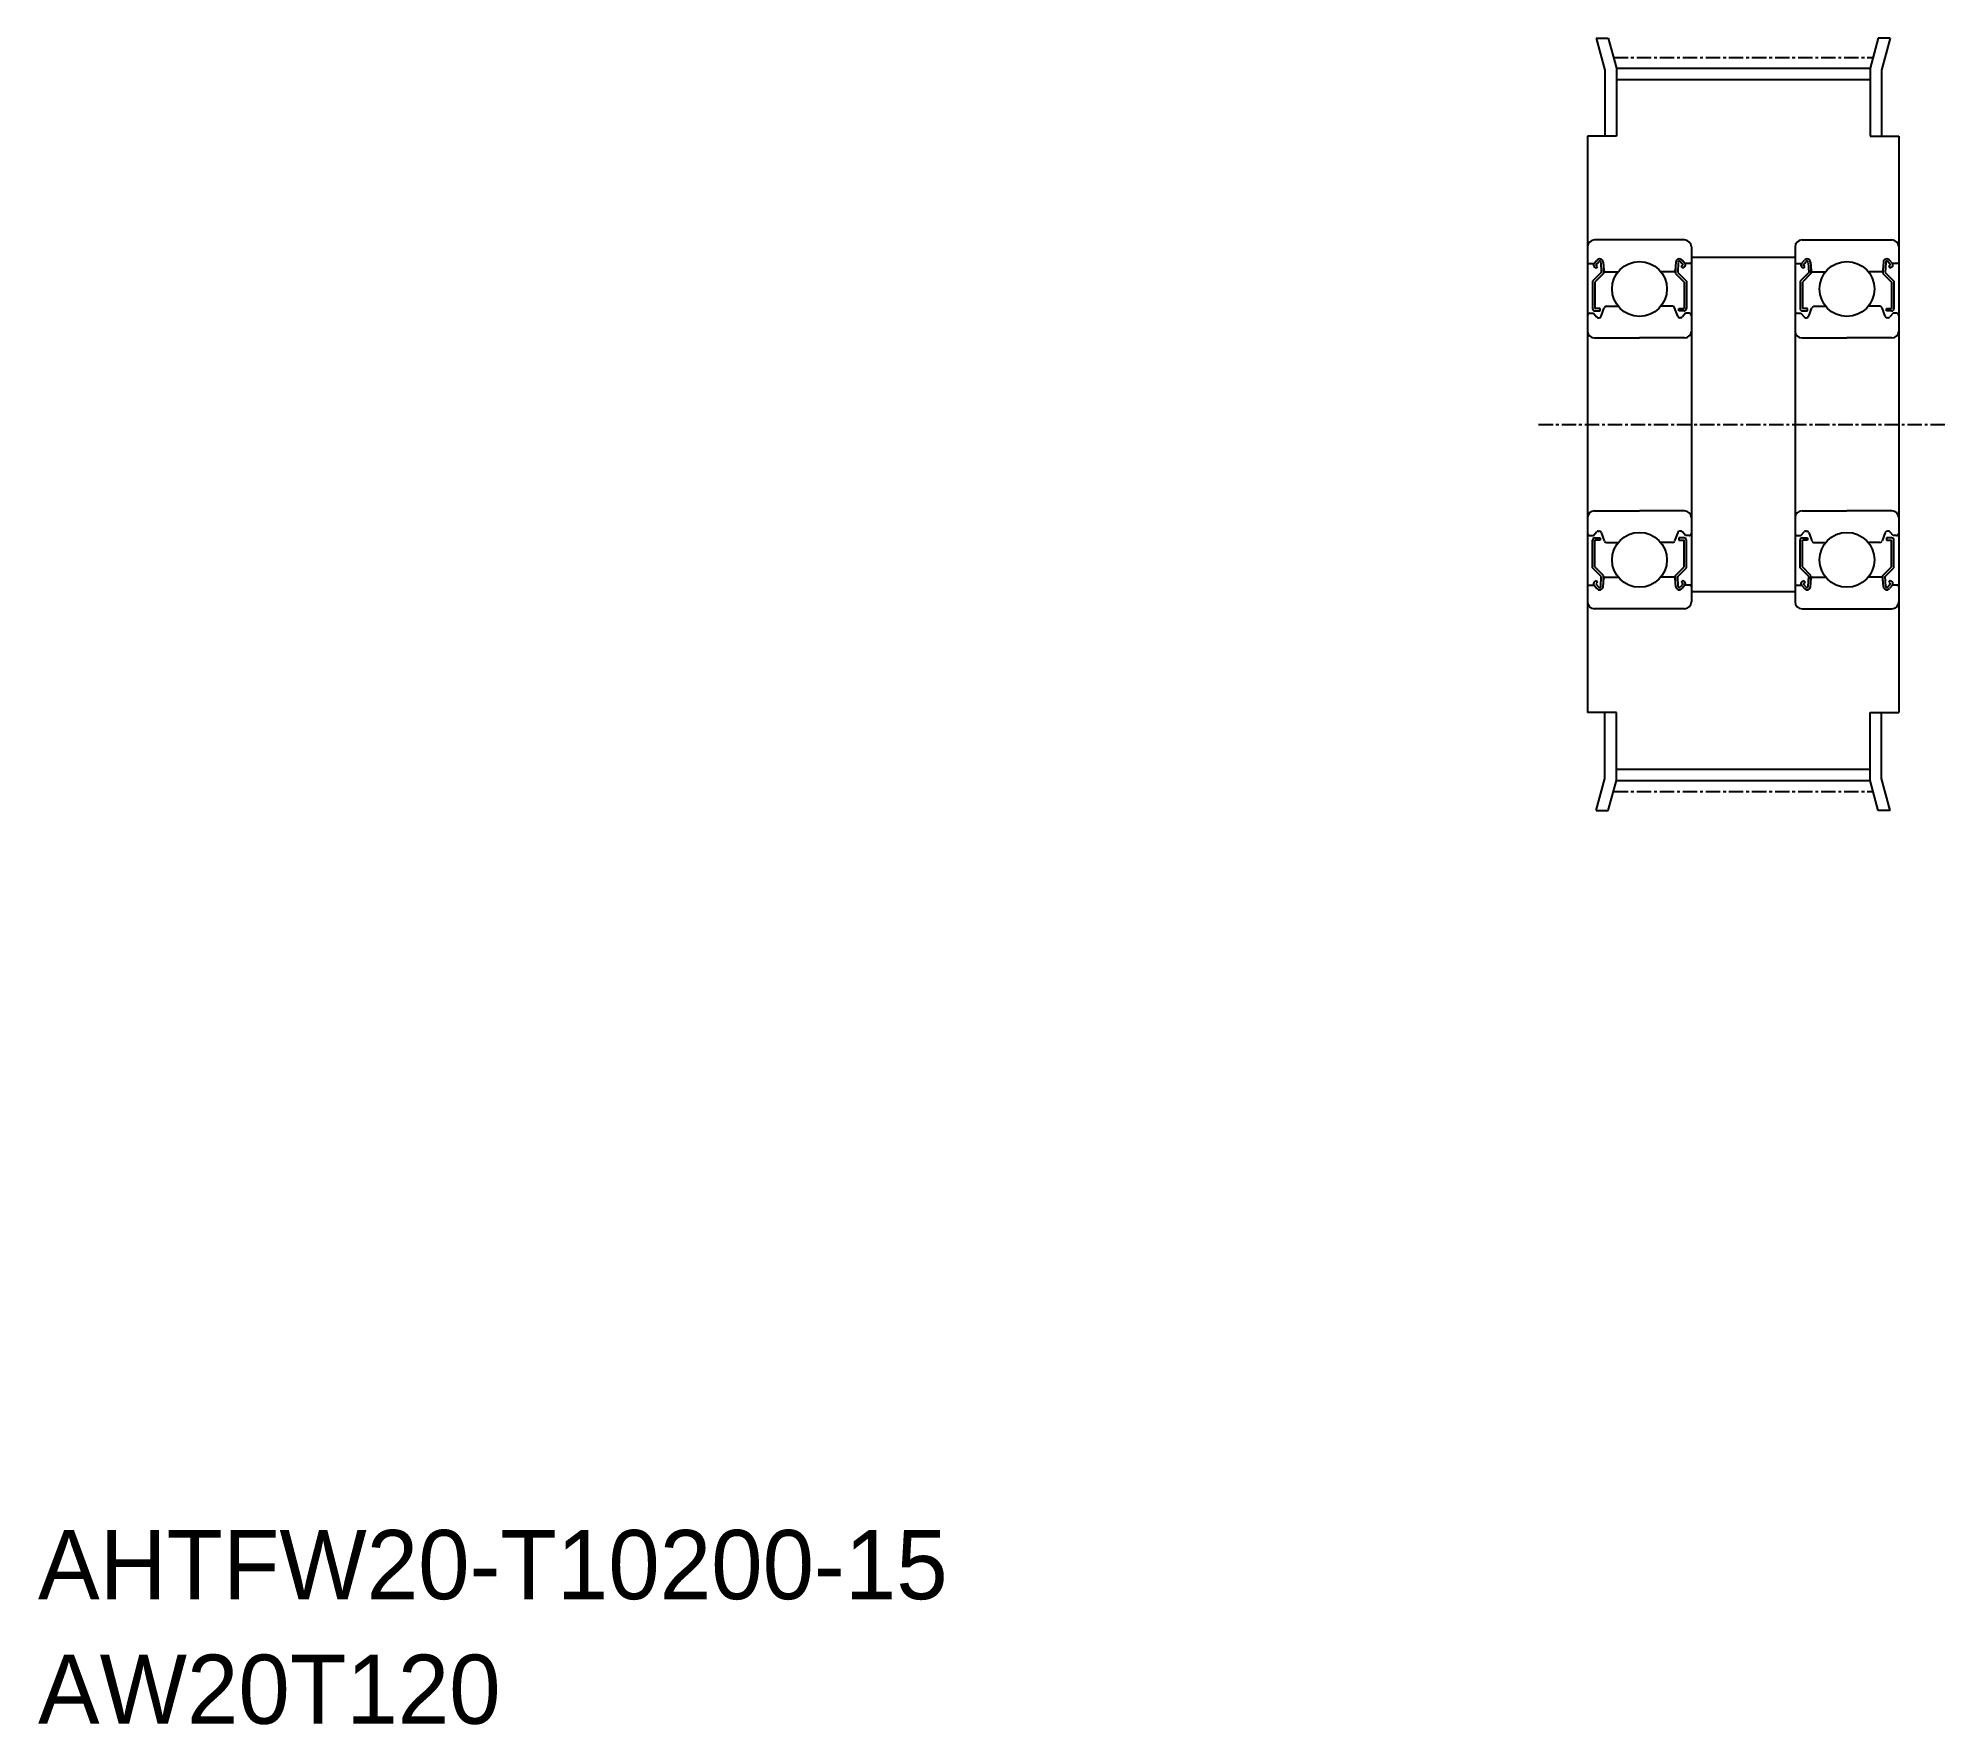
# Model space of a CAD drawing. Extents: x -286 to -120, y -61 to 85.
import ezdxf

# ---------------------------------------------------------------- set-up
doc = ezdxf.new("R2010")
doc.units = 0
doc.linetypes.add('CENTER', pattern=[2, 1.25, -0.25, 0.25, -0.25])
doc.layers.get('0').update_dxf_attribs({"linetype": 'CONTINUOUS'})
doc.layers.add('CENTER', color=1, linetype='CENTER')

msp = doc.modelspace()

# ---------------------------------------------------------------- linework, layer by layer
for p, q in [((-150.8, 85.41), (-150.05, 82.64)), ((-150.8, 85.41), (-149.77, 85.41)), ((-149.77, 85.41), (-149.05, 82.82)), ((-126.33, 85.41), (-127.05, 82.82)), ((-125.3, 85.41), (-126.33, 85.41)), ((-125.3, 85.41), (-126.05, 82.64)), ((-150.05, 82.64), (-150.05, 76.91)), ((-149.05, 82.82), (-149.05, 76.91)), ((-149.05, 82.81), (-127.05, 82.81)), ((-149.05, 81.82), (-127.05, 81.82)), ((-127.05, 82.82), (-127.05, 76.91)), ((-126.05, 82.64), (-126.05, 76.91)), ((-149.05, 76.91), (-151.55, 76.91)), ((-151.55, 76.91), (-151.55, 41.91)), ((-151.55, 76.91), (-151.55, 40.91)), ((-127.05, 76.91), (-124.55, 76.91)), ((-124.55, 76.91), (-124.55, 41.91)), ((-124.55, 76.91), (-124.55, 40.91)), ((-151.55, 67.31), (-151.55, 36.51)), ((-151.55, 66.91), (-151.55, 26.91)), ((-147.05, 67.91), (-150.95, 67.91)), ((-143.15, 67.91), (-147.05, 67.91)), ((-142.55, 67.31), (-142.55, 36.51)), ((-142.55, 66.41), (-133.55, 66.41)), ((-133.55, 67.31), (-133.55, 36.51)), ((-132.95, 67.91), (-129.05, 67.91)), ((-129.05, 67.91), (-125.15, 67.91)), ((-124.55, 67.31), (-124.55, 36.51)), ((-124.55, 66.91), (-124.55, 26.91)), ((-151.45, 65.86), (-150.99, 65.86)), ((-150.37, 65.1), (-151.12, 64.35)), ((-150.99, 65.86), (-150.74, 66.16)), ((-150.81, 65.45), (-150.97, 65.58)), ((-150.17, 65.01), (-150.92, 64.26)), ((-150.84, 65.73), (-150.59, 66.03)), ((-150.68, 65.61), (-150.84, 65.73)), ((-150.81, 65.45), (-150.68, 65.61)), ((-150.41, 65.97), (-150.37, 65.1)), ((-150.21, 65.99), (-150.15, 65.26)), ((-150.17, 65.48), (-150.17, 65.01)), ((-150.05, 65.16), (-148.9, 65.16)), ((-144.05, 65.16), (-145.2, 65.16)), ((-143.89, 65.99), (-143.95, 65.26)), ((-143.93, 65.48), (-143.93, 65.01)), ((-143.93, 65.01), (-143.18, 64.26)), ((-143.69, 65.97), (-143.73, 65.1)), ((-143.73, 65.1), (-142.98, 64.35)), ((-143.26, 65.73), (-143.51, 66.03)), ((-143.42, 65.61), (-143.26, 65.73)), ((-143.29, 65.45), (-143.42, 65.61)), ((-143.11, 65.86), (-143.36, 66.16)), ((-143.29, 65.45), (-143.14, 65.58)), ((-142.65, 65.86), (-143.11, 65.86)), ((-133.45, 65.86), (-132.99, 65.86)), ((-132.37, 65.1), (-133.12, 64.35)), ((-132.99, 65.86), (-132.74, 66.16)), ((-132.81, 65.45), (-132.97, 65.58)), ((-132.17, 65.01), (-132.92, 64.26)), ((-132.84, 65.73), (-132.59, 66.03)), ((-132.68, 65.61), (-132.84, 65.73)), ((-132.81, 65.45), (-132.68, 65.61)), ((-132.41, 65.97), (-132.37, 65.1)), ((-132.21, 65.99), (-132.15, 65.26)), ((-132.17, 65.48), (-132.17, 65.01)), ((-132.05, 65.16), (-130.9, 65.16)), ((-126.05, 65.16), (-127.2, 65.16)), ((-125.89, 65.99), (-125.95, 65.26)), ((-125.93, 65.48), (-125.93, 65.01)), ((-125.93, 65.01), (-125.18, 64.26)), ((-125.69, 65.97), (-125.73, 65.1)), ((-125.73, 65.1), (-124.98, 64.35)), ((-125.26, 65.73), (-125.51, 66.03)), ((-125.42, 65.61), (-125.26, 65.73)), ((-125.29, 65.45), (-125.42, 65.61)), ((-125.11, 65.86), (-125.36, 66.16)), ((-125.29, 65.45), (-125.14, 65.58)), ((-124.65, 65.86), (-125.11, 65.86)), ((-151.12, 64.35), (-151.12, 61.96)), ((-150.92, 64.26), (-150.92, 61.96)), ((-143.18, 64.26), (-143.18, 61.96)), ((-142.98, 64.35), (-142.98, 61.96)), ((-133.12, 64.35), (-133.12, 61.96)), ((-132.92, 64.26), (-132.92, 61.96)), ((-125.18, 64.26), (-125.18, 61.96)), ((-124.98, 64.35), (-124.98, 61.96)), ((-151.35, 61.56), (-151.05, 61.56)), ((-151.05, 61.56), (-150.77, 61.24)), ((-150.47, 61.96), (-150.92, 61.96)), ((-150.92, 61.76), (-150.47, 61.76)), ((-150.47, 61.76), (-150.47, 61.96)), ((-150.37, 61.3), (-150.1, 62.03)), ((-149.91, 62.16), (-148.9, 62.16)), ((-144.19, 62.16), (-145.2, 62.16)), ((-143.73, 61.3), (-144, 62.03)), ((-143.63, 61.76), (-143.63, 61.96)), ((-143.63, 61.96), (-143.18, 61.96)), ((-143.18, 61.76), (-143.63, 61.76)), ((-143.05, 61.56), (-143.33, 61.24)), ((-142.75, 61.56), (-143.05, 61.56)), ((-133.35, 61.56), (-133.05, 61.56)), ((-133.05, 61.56), (-132.77, 61.24)), ((-132.47, 61.96), (-132.92, 61.96)), ((-132.92, 61.76), (-132.47, 61.76)), ((-132.47, 61.76), (-132.47, 61.96)), ((-132.37, 61.3), (-132.1, 62.03)), ((-131.91, 62.16), (-130.9, 62.16)), ((-126.19, 62.16), (-127.2, 62.16)), ((-125.73, 61.3), (-126, 62.03)), ((-125.63, 61.76), (-125.63, 61.96)), ((-125.63, 61.96), (-125.18, 61.96)), ((-125.18, 61.76), (-125.63, 61.76)), ((-125.05, 61.56), (-125.33, 61.24)), ((-124.75, 61.56), (-125.05, 61.56)), ((-150.62, 61.16), (-150.56, 61.16)), ((-143.48, 61.16), (-143.54, 61.16)), ((-132.62, 61.16), (-132.56, 61.16)), ((-125.48, 61.16), (-125.54, 61.16)), ((-150.95, 59.41), (-147.05, 59.41)), ((-143.15, 59.41), (-147.05, 59.41)), ((-132.95, 59.41), (-129.05, 59.41)), ((-125.15, 59.41), (-129.05, 59.41)), ((-150.95, 44.41), (-147.05, 44.41)), ((-149.98, 44.41), (-149.98, 44.41)), ((-149, 44.41), (-149, 44.41)), ((-143.15, 44.41), (-147.05, 44.41)), ((-132.95, 44.41), (-129.05, 44.41)), ((-125.15, 44.41), (-129.05, 44.41)), ((-127.1, 44.41), (-127.1, 44.41)), ((-126.13, 44.41), (-126.13, 44.41)), ((-151.35, 42.26), (-151.05, 42.26)), ((-151.12, 39.48), (-151.12, 41.86)), ((-151.05, 42.26), (-150.77, 42.59)), ((-150.92, 42.06), (-150.47, 42.06)), ((-150.92, 39.56), (-150.92, 41.86)), ((-150.47, 41.86), (-150.92, 41.86)), ((-150.62, 42.66), (-150.56, 42.66)), ((-150.47, 42.06), (-150.47, 41.86)), ((-150.37, 42.53), (-150.1, 41.8)), ((-149.91, 41.66), (-148.9, 41.66)), ((-144.19, 41.66), (-145.2, 41.66)), ((-143.73, 42.53), (-144, 41.8)), ((-143.18, 42.06), (-143.63, 42.06)), ((-143.63, 42.06), (-143.63, 41.86)), ((-143.63, 41.86), (-143.18, 41.86)), ((-143.48, 42.66), (-143.54, 42.66)), ((-143.05, 42.26), (-143.33, 42.59)), ((-143.18, 39.56), (-143.18, 41.86)), ((-142.75, 42.26), (-143.05, 42.26)), ((-142.98, 39.48), (-142.98, 41.86)), ((-133.35, 42.26), (-133.05, 42.26)), ((-133.12, 39.48), (-133.12, 41.86)), ((-133.05, 42.26), (-132.77, 42.59)), ((-132.92, 42.06), (-132.47, 42.06)), ((-132.47, 41.86), (-132.92, 41.86)), ((-132.92, 39.56), (-132.92, 41.86)), ((-132.62, 42.66), (-132.56, 42.66)), ((-132.47, 42.06), (-132.47, 41.86)), ((-132.37, 42.53), (-132.1, 41.8)), ((-131.91, 41.66), (-130.9, 41.66)), ((-126.19, 41.66), (-127.2, 41.66)), ((-125.73, 42.53), (-126, 41.8)), ((-125.63, 42.06), (-125.63, 41.86)), ((-125.18, 42.06), (-125.63, 42.06)), ((-125.63, 41.86), (-125.18, 41.86)), ((-125.48, 42.66), (-125.54, 42.66)), ((-125.05, 42.26), (-125.33, 42.59)), ((-125.18, 39.56), (-125.18, 41.86)), ((-124.75, 42.26), (-125.05, 42.26)), ((-124.98, 39.48), (-124.98, 41.86)), ((-150.37, 38.73), (-151.12, 39.48)), ((-150.81, 38.37), (-150.97, 38.25)), ((-150.17, 38.81), (-150.92, 39.56)), ((-150.68, 38.22), (-150.84, 38.09)), ((-150.81, 38.37), (-150.68, 38.22)), ((-150.41, 37.85), (-150.37, 38.73)), ((-150.21, 37.83), (-150.15, 38.57)), ((-150.17, 38.34), (-150.17, 38.81)), ((-150.05, 38.66), (-148.9, 38.66)), ((-144.05, 38.66), (-145.2, 38.66)), ((-143.89, 37.83), (-143.95, 38.57)), ((-143.93, 38.81), (-143.18, 39.56)), ((-143.93, 38.34), (-143.93, 38.81)), ((-143.73, 38.73), (-142.98, 39.48)), ((-143.69, 37.85), (-143.73, 38.73)), ((-143.29, 38.37), (-143.42, 38.22)), ((-143.42, 38.22), (-143.26, 38.09)), ((-143.29, 38.37), (-143.14, 38.25)), ((-132.37, 38.73), (-133.12, 39.48)), ((-132.81, 38.37), (-132.97, 38.25)), ((-132.17, 38.81), (-132.92, 39.56)), ((-132.68, 38.22), (-132.84, 38.09)), ((-132.81, 38.37), (-132.68, 38.22)), ((-132.41, 37.85), (-132.37, 38.73)), ((-132.21, 37.83), (-132.15, 38.57)), ((-132.17, 38.34), (-132.17, 38.81)), ((-132.05, 38.66), (-130.9, 38.66)), ((-126.05, 38.66), (-127.2, 38.66)), ((-125.89, 37.83), (-125.95, 38.57)), ((-125.93, 38.81), (-125.18, 39.56)), ((-125.93, 38.34), (-125.93, 38.81)), ((-125.73, 38.73), (-124.98, 39.48)), ((-125.69, 37.85), (-125.73, 38.73)), ((-125.29, 38.37), (-125.42, 38.22)), ((-125.42, 38.22), (-125.26, 38.09)), ((-125.29, 38.37), (-125.14, 38.25)), ((-151.45, 37.96), (-150.99, 37.96)), ((-150.99, 37.96), (-150.74, 37.67)), ((-150.84, 38.09), (-150.59, 37.79)), ((-143.26, 38.09), (-143.51, 37.79)), ((-143.11, 37.96), (-143.36, 37.67)), ((-142.65, 37.96), (-143.11, 37.96)), ((-142.55, 37.41), (-133.55, 37.41)), ((-133.45, 37.96), (-132.99, 37.96)), ((-132.99, 37.96), (-132.74, 37.67)), ((-132.84, 38.09), (-132.59, 37.79)), ((-125.26, 38.09), (-125.51, 37.79)), ((-125.11, 37.96), (-125.36, 37.67)), ((-124.65, 37.96), (-125.11, 37.96)), ((-147.05, 35.91), (-150.95, 35.91)), ((-143.15, 35.91), (-147.05, 35.91)), ((-132.95, 35.91), (-129.05, 35.91)), ((-129.05, 35.91), (-125.15, 35.91)), ((-149.05, 26.91), (-151.55, 26.91)), ((-150.05, 21.19), (-150.05, 26.91)), ((-149.05, 21.01), (-149.05, 26.91)), ((-127.05, 21.01), (-127.05, 26.91)), ((-127.05, 26.91), (-124.55, 26.91)), ((-126.05, 21.19), (-126.05, 26.91)), ((-149.05, 22.01), (-127.05, 22.01)), ((-150.8, 18.41), (-150.05, 21.19)), ((-149.77, 18.41), (-149.05, 21.01)), ((-149.05, 21.01), (-127.05, 21.01)), ((-126.33, 18.41), (-127.05, 21.01)), ((-125.3, 18.41), (-126.05, 21.19)), ((-150.8, 18.41), (-149.77, 18.41)), ((-125.3, 18.41), (-126.33, 18.41))]:
    msp.add_line(p, q)
for centre in [(-147.05, 63.66), (-129.05, 63.66), (-147.05, 40.16), (-129.05, 40.16)]:
    msp.add_circle(centre, 2.38)
for centre, radius, start, end in [((-150.95, 67.31), 0.6, 90, 180), ((-143.15, 67.31), 0.6, 360, 90), ((-132.95, 67.31), 0.6, 90, 180), ((-125.15, 67.31), 0.6, 0, 90), ((-151.45, 65.96), 0.1, 180, 270), ((-150.84, 65.74), 0.2, 140.0002, 230.0848), ((-150.51, 65.97), 0.3, 4.9968, 140.0002), ((-150.51, 65.97), 0.1, 2.8198, 140.0033), ((-150.05, 65.26), 0.1, 184.9968, 269.9995), ((-144.05, 65.26), 0.1, 270.0005, 355.0032), ((-143.59, 65.97), 0.3, 39.9998, 175.0032), ((-143.59, 65.97), 0.1, 39.9967, 177.1802), ((-143.26, 65.74), 0.2, 309.9152, 39.9998), ((-142.65, 65.96), 0.1, 270, 0), ((-133.45, 65.96), 0.1, 180, 270), ((-132.84, 65.74), 0.2, 140.0002, 230.0848), ((-132.51, 65.97), 0.3, 4.9968, 140.0002), ((-132.51, 65.97), 0.1, 2.8198, 140.0033), ((-132.05, 65.26), 0.1, 184.9968, 269.9995), ((-126.05, 65.26), 0.1, 270.0005, 355.0032), ((-125.59, 65.97), 0.3, 39.9998, 175.0032), ((-125.59, 65.97), 0.1, 39.9967, 177.1802), ((-125.26, 65.74), 0.2, 309.9152, 39.9998), ((-124.65, 65.96), 0.1, 270, 0), ((-151.35, 61.36), 0.2, 90, 180), ((-150.92, 61.96), 0.2, 180, 270), ((-149.91, 61.96), 0.2, 90, 159.9919), ((-144.19, 61.96), 0.2, 20.0081, 90), ((-143.18, 61.96), 0.2, 270, 0), ((-142.75, 61.36), 0.2, 0, 90), ((-133.35, 61.36), 0.2, 90, 180), ((-132.92, 61.96), 0.2, 180, 270), ((-131.91, 61.96), 0.2, 90, 159.9919), ((-126.19, 61.96), 0.2, 20.0081, 90), ((-125.18, 61.96), 0.2, 270, 0), ((-124.75, 61.36), 0.2, 0, 90), ((-150.95, 60.01), 0.6, 180, 270), ((-150.62, 61.36), 0.2, 219.9962, 270), ((-150.56, 61.36), 0.2, 270, 339.9919), ((-143.54, 61.36), 0.2, 200.0081, 270), ((-143.48, 61.36), 0.2, 270, 320.0038), ((-143.15, 60.01), 0.6, 270, 360), ((-132.95, 60.01), 0.6, 180, 270), ((-132.62, 61.36), 0.2, 219.9962, 270), ((-132.56, 61.36), 0.2, 270, 339.9919), ((-125.54, 61.36), 0.2, 200.0081, 270), ((-125.48, 61.36), 0.2, 270, 320.0038), ((-125.15, 60.01), 0.6, 270, 0), ((-150.95, 43.81), 0.6, 90, 180), ((-143.15, 43.81), 0.6, 0, 90), ((-132.95, 43.81), 0.6, 90, 180), ((-125.15, 43.81), 0.6, 0, 90), ((-151.35, 42.46), 0.2, 180, 270), ((-150.92, 41.86), 0.2, 90, 180), ((-150.62, 42.46), 0.2, 90, 140.0038), ((-150.56, 42.46), 0.2, 20.0081, 90), ((-149.91, 41.86), 0.2, 200.0081, 270), ((-144.19, 41.86), 0.2, 270, 339.9919), ((-143.54, 42.46), 0.2, 90, 159.9919), ((-143.48, 42.46), 0.2, 39.9962, 90), ((-143.18, 41.86), 0.2, 0, 90), ((-142.75, 42.46), 0.2, 270, 0), ((-133.35, 42.46), 0.2, 180, 270), ((-132.92, 41.86), 0.2, 90, 180), ((-132.62, 42.46), 0.2, 90, 140.0038), ((-132.56, 42.46), 0.2, 20.0081, 90), ((-131.91, 41.86), 0.2, 200.0081, 270), ((-126.19, 41.86), 0.2, 270, 339.9919), ((-125.54, 42.46), 0.2, 90, 159.9919), ((-125.48, 42.46), 0.2, 39.9962, 90), ((-125.18, 41.86), 0.2, 0, 90), ((-124.75, 42.46), 0.2, 270, 0), ((-150.84, 38.09), 0.2, 129.9152, 219.9998), ((-150.05, 38.56), 0.1, 90.0005, 175.0032), ((-144.05, 38.56), 0.1, 4.9968, 89.9995), ((-143.26, 38.09), 0.2, 320.0002, 50.0848), ((-132.84, 38.09), 0.2, 129.9152, 219.9998), ((-132.05, 38.56), 0.1, 90.0005, 175.0032), ((-126.05, 38.56), 0.1, 4.9968, 89.9995), ((-125.26, 38.09), 0.2, 320.0002, 50.0848), ((-151.45, 37.86), 0.1, 90, 180), ((-150.95, 36.51), 0.6, 180, 270), ((-150.51, 37.86), 0.3, 219.9998, 355.0032), ((-150.51, 37.86), 0.1, 219.9967, 357.1802), ((-143.59, 37.86), 0.3, 184.9968, 320.0002), ((-143.59, 37.86), 0.1, 182.8198, 320.0033), ((-143.15, 36.51), 0.6, 270, 0), ((-142.65, 37.86), 0.1, 0, 90), ((-133.45, 37.86), 0.1, 90, 180), ((-132.95, 36.51), 0.6, 180, 270), ((-132.51, 37.86), 0.3, 219.9998, 355.0032), ((-132.51, 37.86), 0.1, 219.9967, 357.1802), ((-125.59, 37.86), 0.3, 184.9968, 320.0002), ((-125.59, 37.86), 0.1, 182.8198, 320.0033), ((-125.15, 36.51), 0.6, 270, 0), ((-124.65, 37.86), 0.1, 0, 90)]:
    msp.add_arc(centre, radius, start, end)
at = {"layer": 'CENTER', "color": 1, "linetype": 'CENTER'}
for p, q in [((-149.29, 83.74), (-126.81, 83.74)), ((-155.8, 51.91), (-120.3, 51.91)), ((-149.29, 20.08), (-126.81, 20.08))]:
    msp.add_line(p, q, dxfattribs=at)

# ---------------------------------------------------------------- texts
at = {"color": 7, "linetype": 'CONTINUOUS'}
for s, p in [('AHTFW20-T10200-15', (-285.99, -50)), ('AW20T120', (-285.99, -60.81))]:
    msp.add_text(s, height=6, dxfattribs=at).set_placement(p)

doc.saveas('drawing.dxf')
